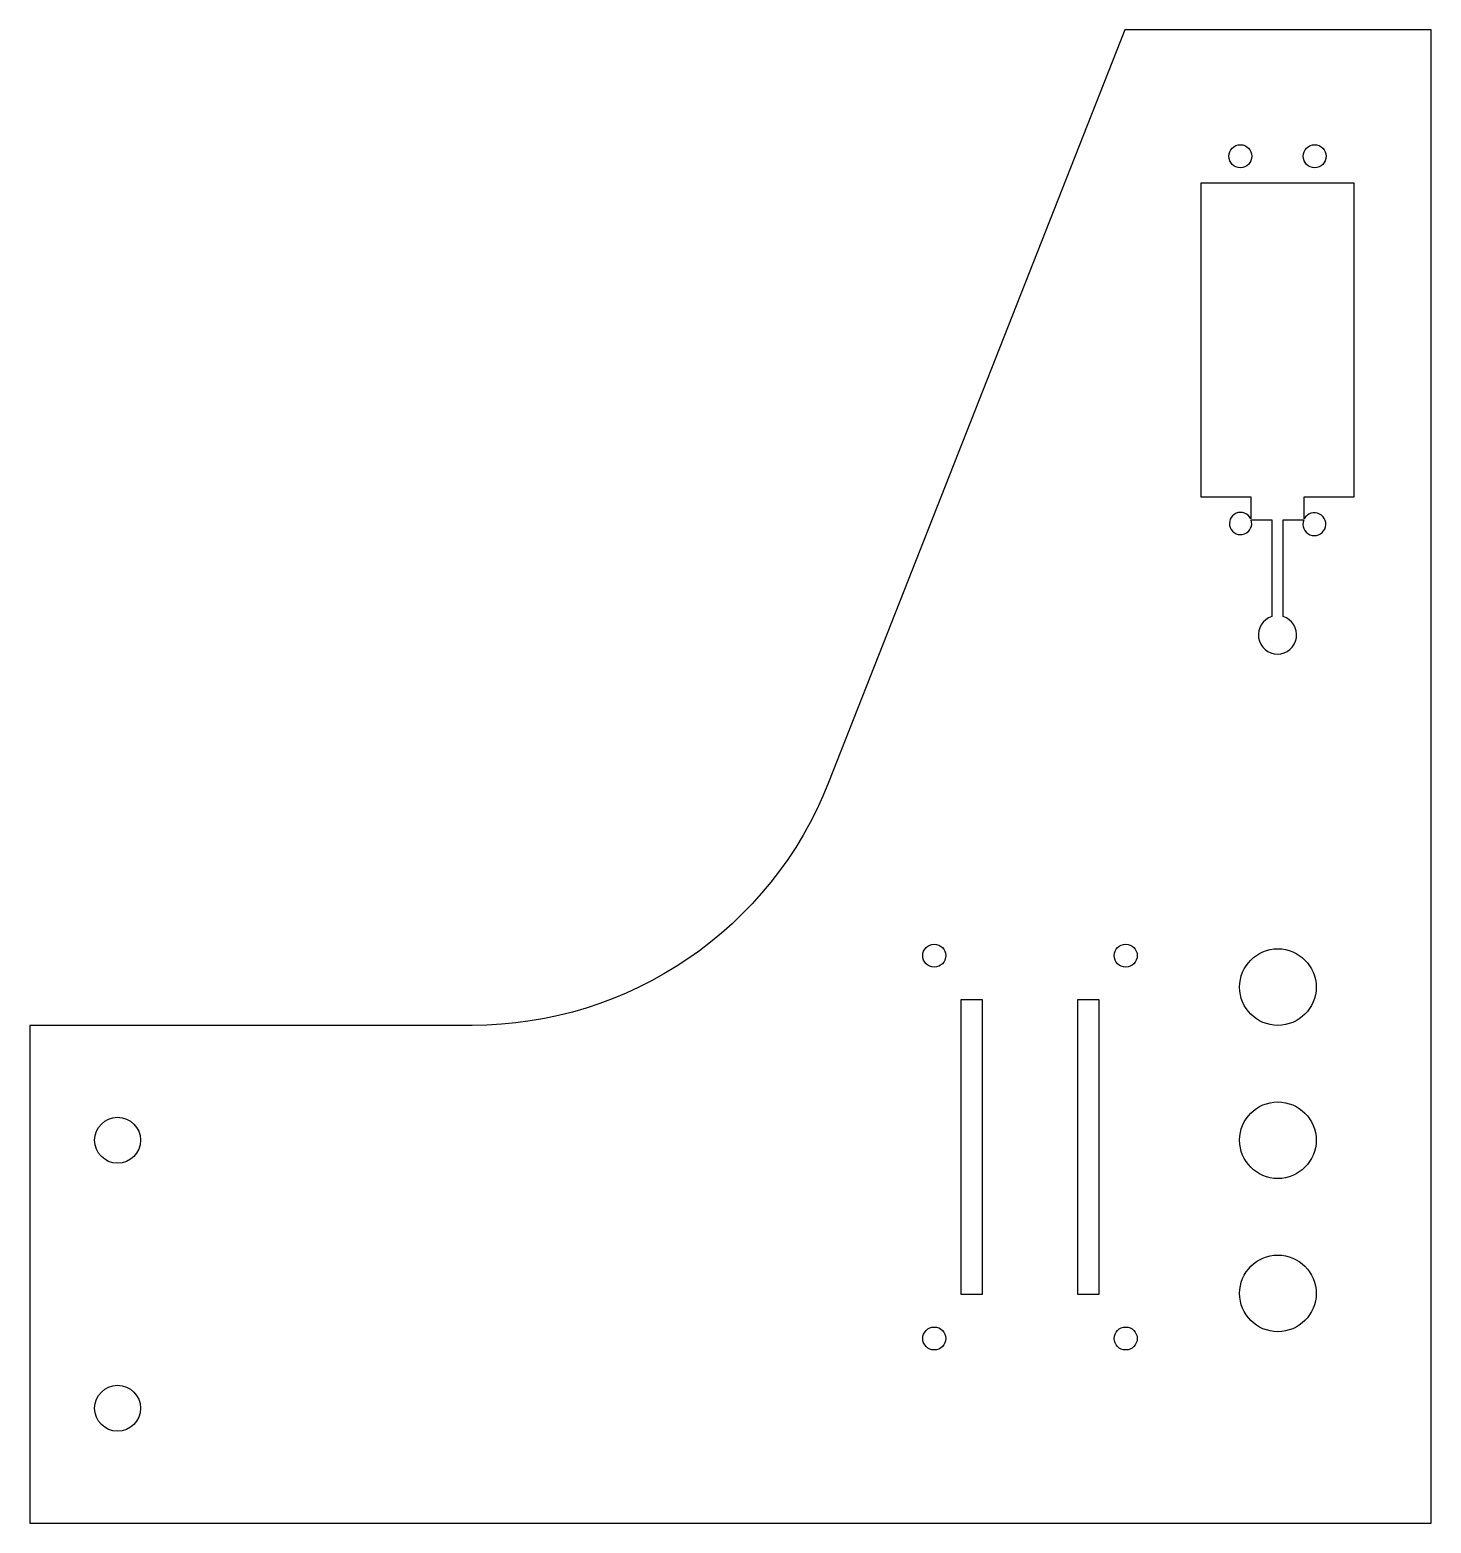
# Model space of a CAD drawing. Header units: millimetres. Extents: x 0 to 183, y 0 to 195.
import ezdxf

# ---------------------------------------------------------------- set-up
doc = ezdxf.new("R2010")
doc.units = ezdxf.units.MM
doc.layers.add('CUTOUTS', color=1, linetype='CONTINUOUS')
doc.layers.add('PERIMETER', color=5, linetype='CONTINUOUS')

msp = doc.modelspace()

# ---------------------------------------------------------------- linework, layer by layer
at = {"layer": 'CUTOUTS'}
msp.add_lwpolyline([(159.35, 131.15, 35.965223), (159.41, 131), (162.1, 131), (162.1, 118.38, 6.513131), (163.6, 118.38), (163.6, 131), (166.28, 131, 35.965223), (166.35, 131.15), (166.35, 134), (172.85, 134), (172.85, 175), (152.85, 175), (152.85, 134), (159.35, 134)], format="xyb", close=True, dxfattribs=at)
for points in [[(124.29, 29.86), (121.54, 29.86), (121.54, 68.36), (124.29, 68.36)], [(139.54, 68.36), (139.54, 29.86), (136.79, 29.86), (136.79, 68.36)]]:
    msp.add_lwpolyline(points, close=True, dxfattribs=at)
for centre, radius in [((158, 178.5), 1.5), ((167.7, 178.5), 1.5), ((118.04, 74.11), 1.5), ((143.04, 74.11), 1.5), ((162.9, 70), 5), ((162.9, 50), 5), ((11.45, 50), 3), ((162.9, 30), 5), ((118.04, 24.11), 1.5), ((143.04, 24.11), 1.5), ((11.45, 15), 3)]:
    msp.add_circle(centre, radius, dxfattribs=at)
at = {"layer": 'PERIMETER'}
msp.add_lwpolyline([(57.73, 65), (0, 65), (0, 0), (182.9, 0), (182.9, 195), (142.9, 195), (104.26, 96.71, -0.308306)], format="xyb", close=True, dxfattribs=at)

doc.saveas('drawing.dxf')
